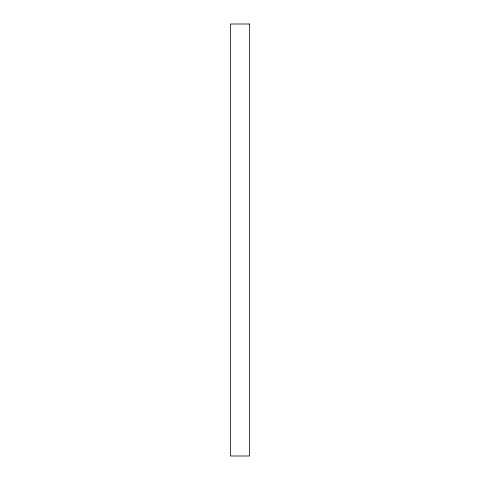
<?xml version="1.0" encoding="UTF-8"?>
<svg xmlns="http://www.w3.org/2000/svg" width="480" height="480" viewBox="0 0 480 480"><rect width="100%" height="100%" fill="white"/><g stroke="black" fill="none" stroke-linecap="round" stroke-linejoin="round"><path stroke-width="0.72" d="M249.6 24L230.4 24L230.4 456L249.6 456L249.6 24"/></g></svg>
